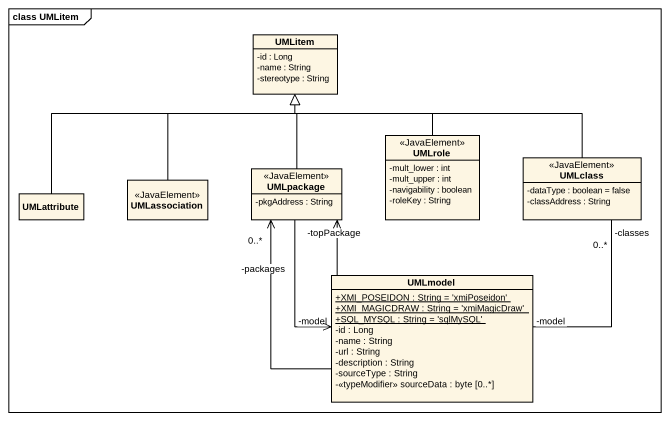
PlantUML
@startuml
mainframe class UMLitem
hide circle
hide empty members
skinparam classAttributeIconSize 0
class UMLitem {
  -id : Long
  -name : String
  -stereotype : String
}
class UMLrole <<JavaElement>> {
  -mult_lower : int
  -mult_upper : int
  -navigability : boolean
  -roleKey : String
}
class UMLclass <<JavaElement>> {
  -dataType : boolean = false
  -classAddress : String
}
class UMLattribute
class UMLassociation <<JavaElement>>
class UMLpackage <<JavaElement>> {
  -pkgAddress : String
}
class UMLmodel {
  {static} +XMI_POSEIDON : String = 'xmiPoseidon'
  {static} +XMI_MAGICDRAW : String = 'xmiMagicDraw'
  {static} +SQL_MYSQL : String = 'sqlMySQL'
  -id : Long
  -name : String
  -url : String
  -description : String
  -sourceType : String
  -<<typeModifier>> sourceData : byte [0..*]
}
UMLrole -up-|> UMLitem
UMLclass -left-|> UMLitem
UMLclass "-classes\n0..*" -- "-model" UMLmodel
UMLattribute -right-|> UMLitem
UMLassociation -up-|> UMLitem
UMLpackage -up-|> UMLitem
UMLpackage "-packages\n0..*" <-- UMLmodel
UMLpackage "-topPackage" <-- UMLmodel
UMLmodel "-model" <-up- UMLpackage
@enduml
